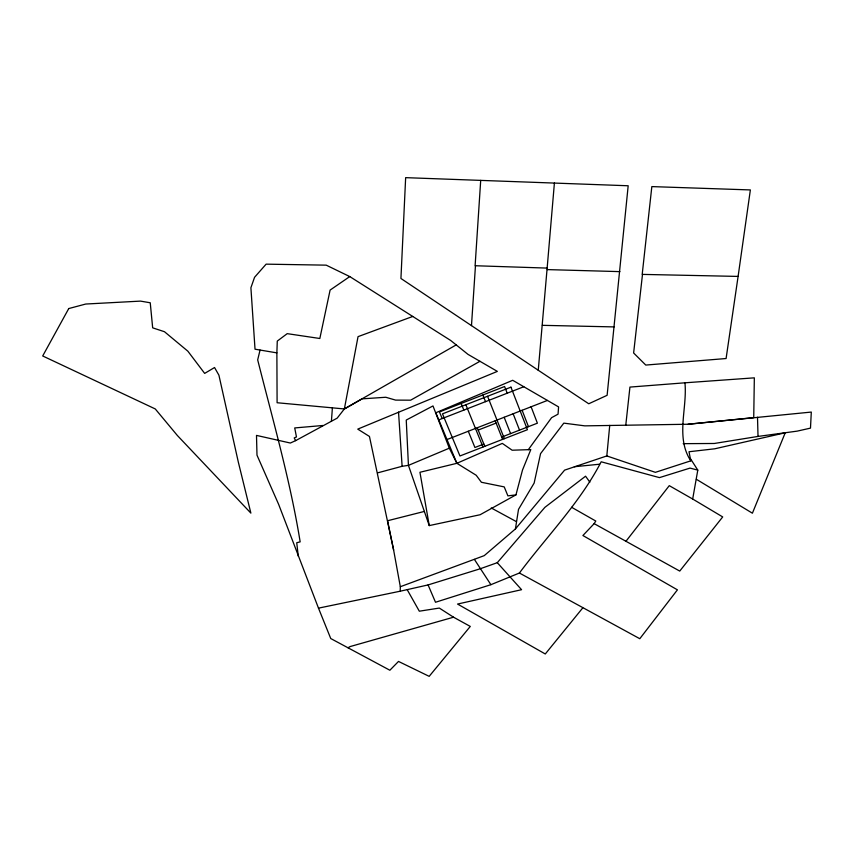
<?xml version="1.0" encoding="UTF-8"?>
<svg xmlns="http://www.w3.org/2000/svg" width="854" height="854" viewBox="0 0 854 854"><rect width="100%" height="100%" fill="white"/><g stroke="black" fill="none" stroke-linecap="round" stroke-linejoin="round"><path stroke-width="1.28" d="M456.207 344.899L344.365 408.949L337.159 418.15L295.623 440.643L290.349 443.034L256.499 435.401L256.99 455.171L278.628 504.34L318.489 608.144L400.216 591.203L400.323 586.719L393.63 550.061L369.451 436.458L357.751 429.124L497.359 371.394L467.992 354.367L450.731 340.5L349.766 276.579L326.217 265.156L266.117 264.153L254.556 277.304L250.905 287.745L255.026 349.201L276.877 352.873L277.102 402.736L344.365 408.949L362.075 398.85L385.784 397.259L395.605 400.11L410.635 400.184L479.948 361.295M515.421 528.936L518.517 509.336L534.145 483.065L540.561 453.634L563.8 423.136L584.819 425.858L688.025 424.246L753.73 417.638L754.338 377.842L684.951 382.805C687.427 408.788 675.333 437.227 690.79 460.84L655.381 472.337L606.81 455.94L564.601 470.138L515.421 528.936L484.239 555.634L400.323 586.719M276.877 352.873L277.272 341.088L287.222 333.647L319.834 338.494L330.103 290.082L349.766 276.579M480.706 180.386L475.112 265.733L547.147 268.092L538.255 370.252L588.748 403.771L607.119 395.306L628.181 185.766L405.65 177.653L400.932 278.479L538.255 370.252M471.483 325.609L475.464 265.701M331.416 421.203L332.398 407.849M547.147 268.092L554.406 183.034M738.102 276.418L750.367 189.93L651.837 186.599L642.197 274.39L738.102 276.418L726.092 358.531L645.773 365.064L633.625 352.98L642.496 274.401M606.81 455.94L609.735 425.377M625.79 425.078L629.932 387.086L684.951 382.805M400.216 591.203L428.089 584.926L435.508 602.262L490.89 584.691L519.413 573.023L639.795 638.717L677.425 589.847L582.908 535.522L594.149 523.651L679.741 571.08L722.697 516.926L692.679 499.024L697.793 470.116L690.331 458.481M344.365 408.949L358.039 336.647L412.76 316.45M260.054 350.076L257.684 359.876C272.874 420.232 290.189 480.375 300.16 541.863L296.733 542.738L298.27 556.167M515.955 494.872L522.509 470.02L530.804 449.588L512.154 450.218L502.312 443.397L456.89 463.306L419.944 472.273L429.252 525.594L480.119 514.738L515.955 494.872L507.895 495.864L504.223 486.897L481.41 482.275L476.212 475.272L456.89 463.306L449.321 448.179L432.989 405.938L406.248 420.051L408.436 465.366L429.252 525.594M519.413 573.023C546.923 536.205 579.898 502.825 601.184 461.79L659.459 477.621L690.021 468.099L697.793 470.116M594.149 523.651L595.782 521.036L571.625 507.297M528.327 449.674L551.599 417.659L558.057 414.169L558.58 406.91L512.699 380.297L435.828 412.76L456.89 463.306M626.025 541.18L669.269 485.659L692.679 499.024M582.759 607.899L545.279 653.983L457.563 604.056L521.58 589.698L497.284 562.69L479.937 568.86L428.089 584.926M497.284 562.69L544.884 507.351L585.566 476.201L589.858 482.168M348.048 647.77L350.097 646.574L453.538 617.207L470.287 626.43L429.178 676.347L398.508 661.434L389.872 670.241L330.744 638.536L318.489 608.144M449.321 448.179L408.436 465.366L402.117 466.295L377.724 472.838M438.796 419.869L523.801 386.734M446.994 439.543L547.414 400.43M478.197 430.074L496.121 423.093M483.844 444.027L474.92 447.496L468.291 431.249M501.682 437.077L537.39 423.178L531.103 406.782M424.417 511.418L387.556 520.748L393.63 550.061M688.025 424.246L811.3 412.066L810.489 428.121L797.177 431.131L758.021 436.426L714.275 443.482L683.2 443.664M574.336 466.732L599.508 464.224M322.876 425.495L294.715 427.939L296.466 436.96L294.214 437.931L295.623 440.643M542.354 325.331L614.154 326.911M547.222 269.597L619.919 271.625M491.242 507.97L516.328 521.591M696.341 479.265L752.406 513.201L785.232 432.786L714.745 448.798L689.007 451.745L690.79 460.84M453.538 617.207L439.319 608.069L419.325 611.197L407.326 589.911M490.89 584.691L474.397 559.391M442.191 418.545L439.436 411.927L504.597 386.52L507.201 393.203M461.149 403.462L463.85 410.112M477.258 427.758L484.762 446.311M465.857 404.732L482.99 447.005M482.862 394.996L485.52 401.658M487.559 396.277L504.372 438.678M495.203 420.766L502.59 439.372M504.17 417.275L510.607 433.608M513.147 413.784L519.531 430.128M522.125 410.283L528.455 426.658M398.53 412.087L402.117 466.295M757.509 417.254L758.021 436.426M68.747 308.561L42.7 355.969L155.257 408.938L177.365 435.497L250.873 513.115L238.319 462.078L218.912 375.184L214.546 367.519L204.672 373.401L187.848 351.175L164.47 331.715L152.674 327.851L150.24 302.775L140.515 301.11L85.742 304.035L68.747 308.561M510.948 387.161L442.489 413.848L459.954 455.972L527.43 429.711L510.948 387.161"/></g></svg>
